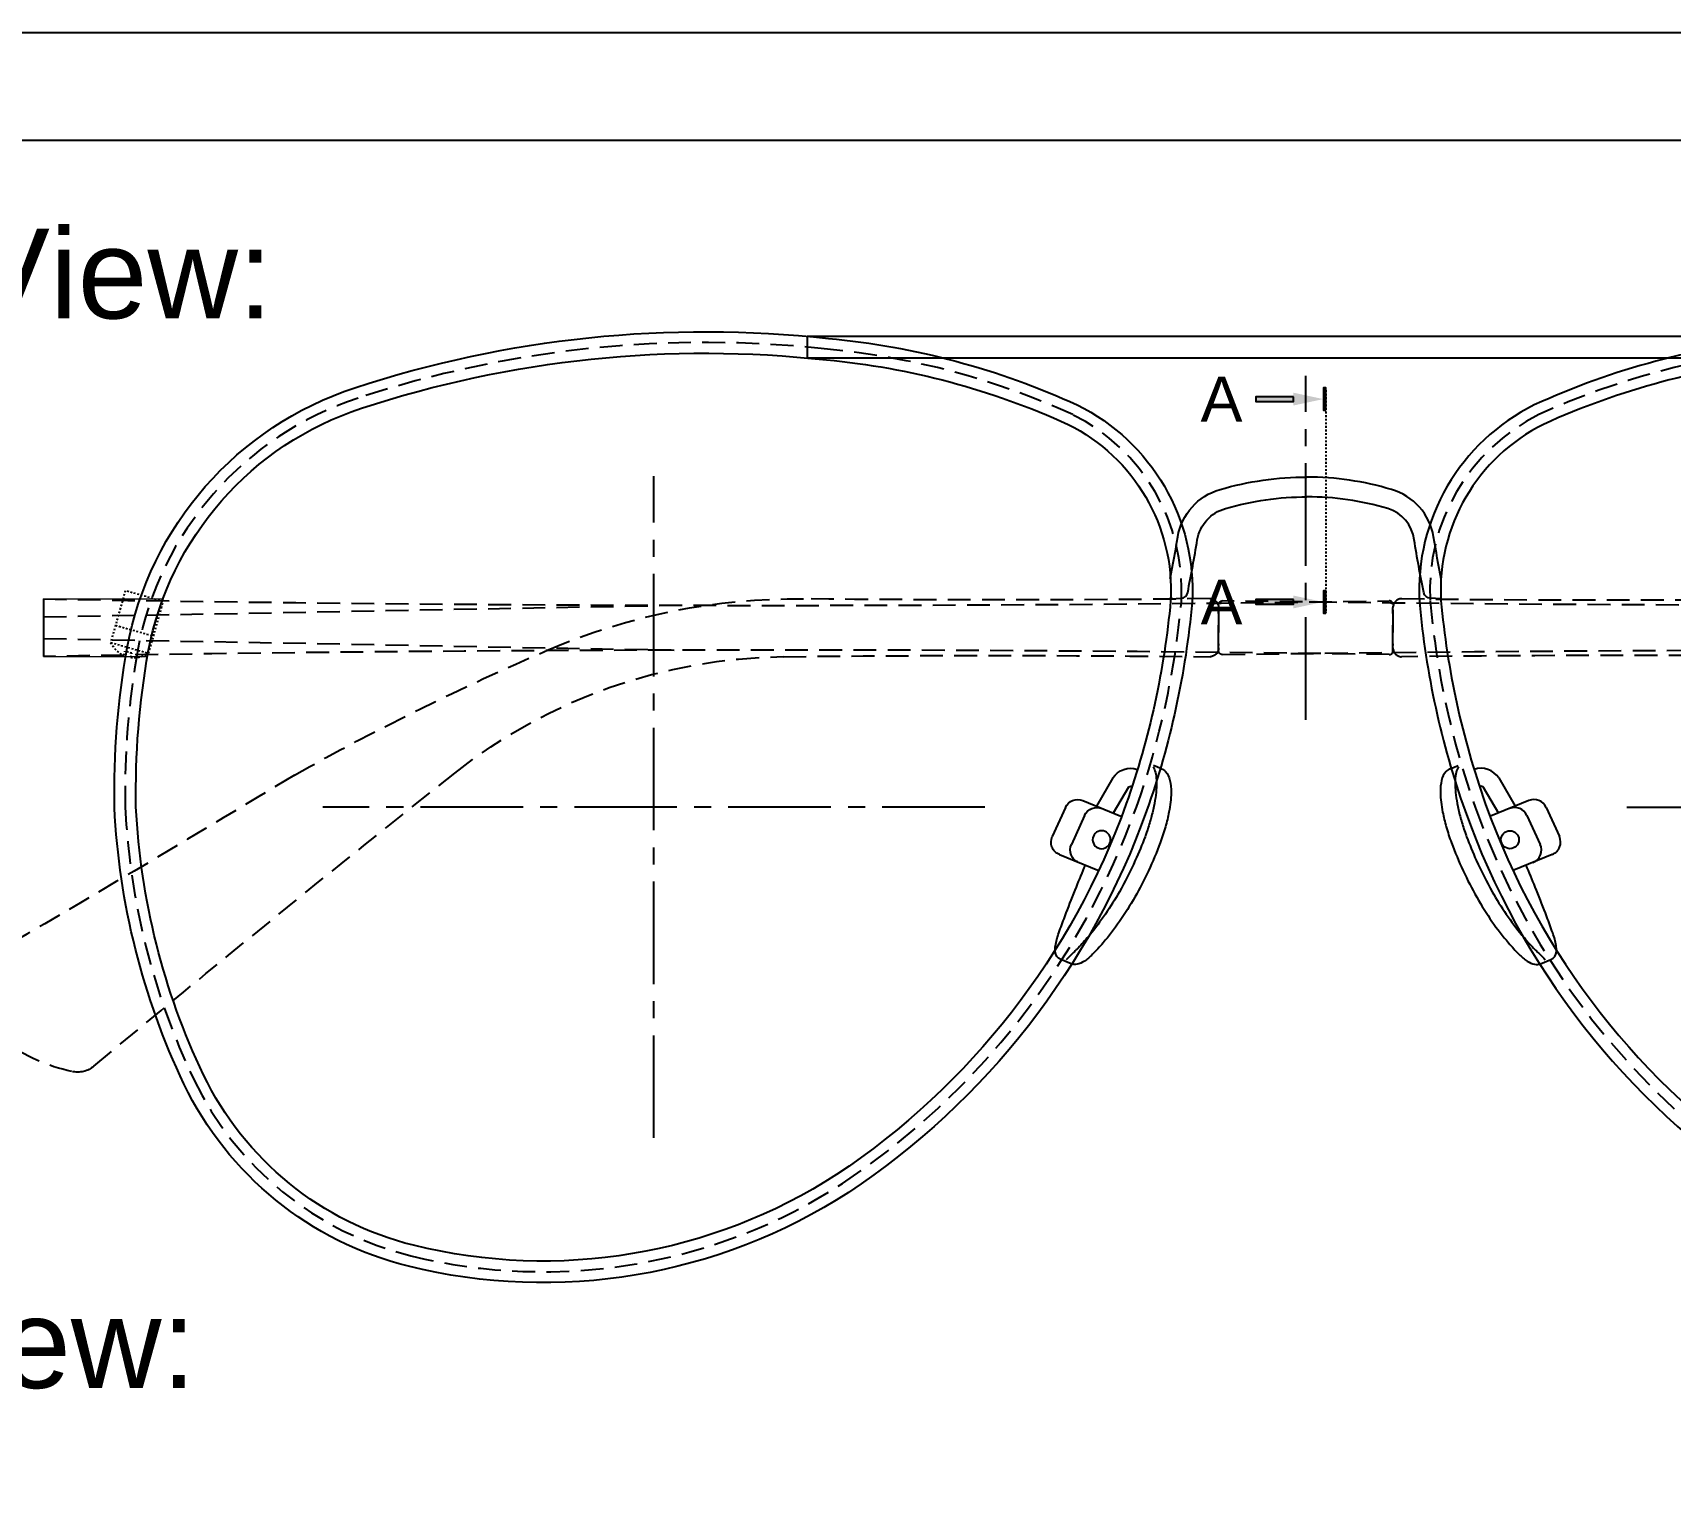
# Model space of a CAD drawing. Header units: millimetres. Extents: x 1336 to 2438, y 1230 to 1601.
# Drawn here: x 1624.2 to 1715.4, y 1520 to 1600.6 of the extents above; entities that cross this region are included whole.
import ezdxf
from ezdxf.enums import TextEntityAlignment as Align

# ---------------------------------------------------------------- set-up
doc = ezdxf.new("R2010")
doc.units = ezdxf.units.MM
for name, pattern in [('CENTER2', [28.575, 19.05, -3.175, 3.175, -3.175]), ('DASHED2', [0.375, 0.25, -0.125]), ('HIDDEN', [9.525, 6.35, -3.175]), ('HIDDEN2', [0.1875, 0.125, -0.0625]), ('PHANTOM2', [1.25, 0.625, -0.125, 0.125, -0.125, 0.125, -0.125])]:
    doc.linetypes.add(name, pattern=pattern)
for name, color, linetype in [('Center Line', 2, 'CENTER2'), ('Hidden Line', 1, 'HIDDEN2'), ('Section Line', 6, 'PHANTOM2'), ('Text', 4, 'Continuous')]:
    doc.layers.add(name, color=color, linetype=linetype)
doc.layers.add('odj', color=4, linetype='Continuous', lineweight=35)
doc.layers.add('Section', color=4, linetype='Continuous', lineweight=25)
doc.styles.get("Standard").update_dxf_attribs({"font": 'arial.ttf'})
doc.styles.add('宋体', font='SimSun.ttf')

# ---------------------------------------------------------------- blocks, each defined once
blk = doc.blocks.new('AETW3T3T23')
at = {"layer": 'Center Line', "color": 251, "linetype": 'DASHED2', "ltscale": 0.3, "true_color": 0x636466}
for p, q in [((-0.331, 3.281), (-0.331, 0.281)), ((1.869, 3.281), (-0.331, 3.281)), ((1.869, 0.281), (1.869, 3.281)), ((-0.331, 1.281), (1.869, 1.281)), ((-0.331, 0.281), (1.869, 0.281)), ((0.569, -0.205), (0.569, 0.029)), ((0.969, 0.029), (0.569, 0.029)), ((0.969, -0.205), (0.969, 0.029))]:
    blk.add_line(p, q, dxfattribs=at)
for start, end in [(221.11209, 262.12651), (277.87349, 318.88791)]:
    blk.add_arc((0.769, 1.241), 1.46, start, end, dxfattribs=at)
blk = doc.blocks.new('mn')
at = {"color": 7}
for p, q in [((6512.101, -4128.875), (6512.551, -4128.72)), ((6514.769, -4129.547), (6515.598, -4131.167)), ((6513.878, -4130.003), (6514.642, -4131.496)), ((6516.373, -4130.901), (6514.198, -4131.648)), ((6517.317, -4131.341), (6517.955, -4133)), ((6516.22, -4131.718), (6516.859, -4133.377)), ((6517.499, -4133.979), (6515.306, -4134.732)), ((6516.493, -4140.013), (6517.086, -4139.81))]:
    blk.add_line(p, q, dxfattribs=at)
blk.add_circle((6515.196, -4133.017), 0.5, dxfattribs=at)
for centre, radius, start, end in [((6513.742, -4130.13), 1.18, 29.56617, 105.1946), ((6513.742, -4130.13), 0.18, 29.56617, 109.35779), ((6515.52, -4131.987), 0.75, 21.05362, 108.96146), ((6516.617, -4131.61), 0.75, 21.05362, 108.96146), ((6516.159, -4133.646), 0.75, 288.96146, 21.05362), ((6517.255, -4133.27), 0.75, 288.96146, 21.05362), ((6516.923, -4139.337), 0.5, 288.96146, 352.03543)]:
    blk.add_arc(centre, radius, start, end, dxfattribs=at)
for points, knots in [([(6512.101, -4128.875), (6512.015, -4128.904), (6511.938, -4128.951), (6511.728, -4129.141), (6511.641, -4129.321), (6511.525, -4129.695), (6511.492, -4129.928), (6511.468, -4130.513), (6511.489, -4130.875), (6511.579, -4131.537), (6511.629, -4131.817), (6511.759, -4132.4), (6511.839, -4132.7), (6511.931, -4132.998)], [0, 0, 0, 0, 0.525689, 0.525689, 1.652907, 1.652907, 2.923389, 2.923389, 4.456515, 4.456515, 5.498466, 5.498466, 6.576224, 6.576224, 6.576224, 6.576224]), ([(6512.569, -4128.802), (6512.539, -4128.841), (6512.511, -4128.887), (6512.439, -4129.039), (6512.401, -4129.162), (6512.345, -4129.449), (6512.328, -4129.614), (6512.315, -4129.971), (6512.319, -4130.164), (6512.345, -4130.561), (6512.369, -4130.778), (6512.436, -4131.237), (6512.481, -4131.478), (6512.588, -4131.969), (6512.651, -4132.22), (6512.745, -4132.547), (6512.769, -4132.628), (6512.794, -4132.709)], [0.342327, 0.342327, 0.342327, 0.342327, 0.733059, 0.733059, 1.466118, 1.466118, 2.199177, 2.199177, 2.932236, 2.932236, 3.665693, 3.665693, 4.39915, 4.39915, 5.132608, 5.132608, 5.375972, 5.375972, 5.375972, 5.375972]), ([(6511.931, -4132.998), (6512.264, -4134.079), (6512.679, -4135.126), (6513.647, -4137.08), (6514.192, -4137.973), (6514.78, -4138.749)], [0, 0, 0, 0, 3.393519, 3.393519, 6.793295, 6.793295, 6.793295, 6.793295]), ([(6512.794, -4132.709), (6512.934, -4133.165), (6513.089, -4133.616), (6513.497, -4134.687), (6513.763, -4135.293), (6514.257, -4136.288), (6514.495, -4136.726), (6515.003, -4137.571), (6515.274, -4137.978), (6515.595, -4138.414), (6515.637, -4138.47), (6515.679, -4138.525)], [12.477352, 12.477352, 12.477352, 12.477352, 13.824357, 13.824357, 15.774274, 15.774274, 17.2906, 17.2906, 18.806925, 18.806925, 19.033217, 19.033217, 19.033217, 19.033217]), ([(6516.997, -4137.423), (6516.974, -4137.352), (6516.952, -4137.28), (6516.775, -4136.723), (6516.612, -4136.226), (6516.304, -4135.312), (6516.159, -4134.894), (6516.016, -4134.488)], [9.004309, 9.004309, 9.004309, 9.004309, 9.230601, 9.230601, 10.746927, 10.746927, 12.028994, 12.028994, 12.028994, 12.028994]), ([(6517.273, -4138.327), (6517.229, -4138.179), (6517.184, -4138.03), (6517.093, -4137.73), (6517.045, -4137.578), (6516.997, -4137.423)], [8.414025, 8.414025, 8.414025, 8.414025, 8.934537, 8.934537, 9.455744, 9.455744, 9.455744, 9.455744]), ([(6514.78, -4138.749), (6514.87, -4138.867), (6514.96, -4138.982), (6515.142, -4139.206), (6515.234, -4139.315), (6515.327, -4139.421)], [0, 0, 0, 0, 0.516499, 0.516499, 1.03397, 1.03397, 1.03397, 1.03397]), ([(6515.679, -4138.525), (6515.77, -4138.644), (6515.861, -4138.76), (6516.044, -4138.983), (6516.137, -4139.093), (6516.23, -4139.199), (6516.243, -4139.213), (6516.255, -4139.227), (6516.267, -4139.24), (6516.322, -4139.302), (6516.376, -4139.364), (6516.431, -4139.426), (6516.546, -4139.556), (6516.661, -4139.685), (6516.775, -4139.815)], [20.071782, 20.071782, 20.071782, 20.071782, 20.592988, 20.592988, 21.113501, 21.113501, 21.113501, 21.18052, 21.18052, 21.18052, 21.484011, 21.484011, 21.484011, 22.11914, 22.11914, 22.11914, 22.11914]), ([(6517.418, -4139.406), (6517.418, -4139.406), (6517.418, -4139.406), (6517.418, -4139.405), (6517.421, -4139.389), (6517.423, -4139.373), (6517.432, -4139.267), (6517.432, -4139.166), (6517.413, -4138.946), (6517.394, -4138.827), (6517.345, -4138.589), (6517.313, -4138.461), (6517.273, -4138.327)], [0.853482, 0.853482, 0.853482, 0.853482, 0.855432, 0.855432, 0.855432, 0.944962, 0.944962, 1.417442, 1.417442, 1.889923, 1.889923, 2.345183, 2.345183, 2.345183, 2.345183]), ([(6515.327, -4139.421), (6515.472, -4139.586), (6515.615, -4139.723), (6515.895, -4139.927), (6516.029, -4139.995), (6516.291, -4140.056), (6516.403, -4140.044), (6516.493, -4140.013)], [0, 0, 0, 0, 0.796315, 0.796315, 1.559532, 1.559532, 2.335249, 2.335249, 2.335249, 2.335249])]:
    blk.add_open_spline(points, degree=3, knots=knots, dxfattribs=at)
blk = doc.blocks.new('_FILLED')
at = {"color": 0, "linetype": 'ByBlock'}
blk.add_solid([(0, 0), (-1, 0.214), (-1, -0.214)], dxfattribs=at)
blk = doc.blocks.new('ER')
at = {"layer": 'Section'}
h = blk.add_hatch(color=6, dxfattribs=at)
h.dxf.hatch_style = 1
h.paths.add_polyline_path([(973.88, -602.3), (973.88, -602.77), (977.63, -602.77), (977.63, -602.3)])
h.paths.add_polyline_path([(980.63, -603.66), (980.87, -603.66), (980.87, -601.41), (980.63, -601.41)])
at = {"layer": 'Section', "color": 6}
for points in [[(980.87, -603.66), (980.87, -601.41), (980.63, -601.41), (980.63, -603.66)], [(977.63, -602.3), (973.88, -602.3), (973.88, -602.77), (977.63, -602.77)]]:
    blk.add_lwpolyline(points, close=True, dxfattribs=at)
at = {"layer": 'Section', "color": 6, "xscale": 3.002185386386005, "yscale": 3.002185386386005, "zscale": 3.002185386386005}
blk.add_blockref('_FILLED', (980.63, -602.54), dxfattribs=at)
blk = doc.blocks.new('q')
at = {"layer": 'Hidden Line', "linetype": 'HIDDEN', "ltscale": 0.2}
for p, q in [((7678.037, -2453.115), (7678.037, -2456.315)), ((7678.037, -2454.115), (7713.08, -2453.464)), ((7753.192, -2455.835), (7753.192, -2453.595)), ((7753.192, -2453.715), (7753.192, -2455.715)), ((7753.192, -2453.715), (7753.192, -2455.715)), ((7678.037, -2455.315), (7713.151, -2455.966)), ((7753.192, -2456.013), (7753.192, -2455.715))]:
    blk.add_line(p, q, dxfattribs=at)
for centre, radius, start, end in [((7718.835, -115.521), 2337.95, 269.000132, 270.837045), ((7752.992, -2453.422), 0.2, 0, 90.83705), ((7753.692, -2453.595), 0.5, 92.29925, 180), ((7765.446, -1493.156), 960.012, 269.297291, 270.648435), ((7776.707, -2488.104), 35, 66.73856, 90.64843), ((7718.665, -4776.025), 2320.066, 89.152307, 91.00338), ((7752.992, -2456.013), 0.2, 269.15231, 0), ((7753.692, -2455.835), 0.5, 180, 267.70075), ((7731.145, -2594.092), 150.366, 60.72651, 66.73856), ((7765.809, -3472.886), 1016.623, 89.344193, 90.684048), ((7777.102, -2486.327), 30, 51.59883, 89.34419), ((7133.344, -3298.513), 1066.374, 50.207463, 51.598828), ((8357.103, -1550.804), 1066.374, 238.79865, 239.792537), ((7815.158, -2470.12), 9.511, 281.57829, 306.41221), ((7816.742, -2478.056), 1.42, 230.20746, 283.20967)]:
    blk.add_arc(centre, radius, start, end, dxfattribs=at)

msp = doc.modelspace()

# ---------------------------------------------------------------- linework, layer by layer
for p, q in [((1993.655, 1594.624), (1584.4, 1594.624)), ((1722.884, 1583.706), (1667.341, 1583.706)), ((1667.341, 1583.706), (1667.341, 1582.506)), ((1667.341, 1582.506), (1722.884, 1582.506)), ((1624.812, 1569.072), (1624.812, 1565.872))]:
    msp.add_line(p, q)
at = {"lineweight": 13}
for p, q in [((1624.812, 1569.072), (1631.51, 1569.072)), ((1624.812, 1565.872), (1630.606, 1565.872))]:
    msp.add_line(p, q, dxfattribs=at)
msp.add_lwpolyline([(1997.693, 1303.624), (1997.693, 1600.624), (1577.693, 1600.624), (1577.693, 1303.624)], close=True)
at = {"color": 7, "ltscale": 1000}
for points in [[(1686.244, 1557.272, -0.161873), (1669.638, 1536.001, -0.207037), (1645.129, 1531.892, -0.223645), (1632.629, 1542.047, -0.099398), (1628.757, 1557.453, -0.048428), (1629.46, 1566.356, -0.273636), (1642.138, 1580.839, -0.107264), (1668.53, 1583.589, -0.084366), (1682.386, 1579.884, -0.300431), (1688.781, 1568.9, -0.062877)], [(1703.981, 1557.272, 0.161873), (1720.587, 1536.001, 0.207037), (1745.096, 1531.892, 0.223645), (1757.596, 1542.047, 0.099398), (1761.468, 1557.453, 0.048428), (1760.765, 1566.356, 0.273636), (1748.086, 1580.839, 0.107264), (1721.695, 1583.589, 0.084366), (1707.839, 1579.884, 0.300431), (1701.444, 1568.9, 0.062877)], [(1685.113, 1557.673, -0.16182), (1668.979, 1537.004, -0.206972), (1645.417, 1533.057, -0.223609), (1633.711, 1542.565, -0.099266), (1629.956, 1557.492, -0.048296), (1630.64, 1566.141, -0.273552), (1642.513, 1579.699, -0.107306), (1668.408, 1582.395, -0.084315), (1681.869, 1578.801, -0.299454), (1687.584, 1568.987, -0.062764)], [(1705.112, 1557.673, 0.16182), (1721.245, 1537.004, 0.206972), (1744.808, 1533.057, 0.223609), (1756.513, 1542.565, 0.099266), (1760.269, 1557.492, 0.048296), (1759.585, 1566.141, 0.273552), (1747.712, 1579.699, 0.107306), (1721.817, 1582.395, 0.084315), (1708.356, 1578.801, 0.299454), (1702.641, 1568.987, 0.062764)]]:
    msp.add_lwpolyline(points, format="xyb", close=True, dxfattribs=at)
for points in [[(1687.564, 1570.205, 0.006956), (1687.984, 1572.538, -0.289957), (1690.335, 1575.172, -0.071317), (1695.175, 1575.863)], [(1702.658, 1570.171, -0.007056), (1702.232, 1572.538, 0.289957), (1699.881, 1575.172, 0.073321), (1695.175, 1575.863)], [(1687.616, 1569.084), (1688.165, 1569.116, 0.341085), (1688.534, 1569.436, 0.008608), (1689.07, 1572.359, -0.289957), (1690.637, 1574.115, -0.071425), (1695.176, 1574.764, -0.069694)], [(1702.619, 1569.083), (1702.051, 1569.116, -0.341085), (1701.682, 1569.436, -0.008608), (1701.146, 1572.359, 0.298239), (1699.679, 1574.115, 0.071969), (1695.176, 1574.764, 0.069694)], [(1687.598, 1569.184, -0.001711), (1687.616, 1569.084)], [(1702.628, 1569.132, 0.000838), (1702.619, 1569.083)]]:
    msp.add_lwpolyline(points, format="xyb")
at = {"layer": 'Center Line', "ltscale": 0.3}
for p, q in [((1695.112, 1562.347), (1695.112, 1581.513)), ((1658.799, 1539.038), (1658.799, 1575.907)), ((1677.234, 1557.472), (1640.365, 1557.472)), ((1712.991, 1557.472), (1749.86, 1557.472))]:
    msp.add_line(p, q, dxfattribs=at)
at = {"layer": 'Hidden Line', "linetype": 'HIDDEN', "ltscale": 0.2}
for points in [[(1685.678, 1557.472, -0.161847), (1669.308, 1536.502, -0.207005), (1645.273, 1532.474, -0.223627), (1633.17, 1542.306, -0.099333), (1629.356, 1557.472, -0.048363), (1630.05, 1566.248, -0.273595), (1642.326, 1580.269, -0.107285), (1668.469, 1582.992, -0.084341), (1682.128, 1579.343, -0.299965), (1688.183, 1568.944, -0.062822)], [(1704.546, 1557.472, 0.161847), (1720.916, 1536.502, 0.207005), (1744.952, 1532.474, 0.223627), (1757.055, 1542.306, 0.099333), (1760.868, 1557.472, 0.048363), (1760.175, 1566.248, 0.273595), (1747.899, 1580.269, 0.107285), (1721.756, 1582.992, 0.084341), (1708.097, 1579.343, 0.299965), (1702.042, 1568.944, 0.062822)]]:
    msp.add_lwpolyline(points, format="xyb", close=True, dxfattribs=at)
at = {"layer": 'Section Line'}
msp.add_line((1696.222, 1580.712), (1696.222, 1568.282), dxfattribs=at).dxf.unprotected_set("ltscale", 0)

# ---------------------------------------------------------------- block references
at = {"linetype": 'Continuous', "xscale": 0.5559712353769681, "yscale": 0.5559712353769681, "zscale": 0.5559712353769681}
for p in [(1150.888, 1915.205), (1150.888, 1903.901)]:
    msp.add_blockref('ER', p, dxfattribs=at)
at = {"color": 3, "xscale": -1}
msp.add_blockref('q', (9443.45, 4022.187), dxfattribs=at)
at = {"color": 3}
msp.add_blockref('q', (-6053.225, 4022.187), dxfattribs=at)
for name, p, rotation in [('AETW3T3T23', (1628.785, 1566.286), 344.1810626679815), ('AETW3T3T23', (1628.785, 1566.286), 344.1810626679815), ('mn', (-5036.993, 5304.675), 3.317898478926697)]:
    msp.add_blockref(name, p, dxfattribs=dict(rotation=rotation))
at = {"xscale": -1, "rotation": 356.6821015210733}
msp.add_blockref('mn', (8427.218, 5304.675), dxfattribs=at)

# ---------------------------------------------------------------- texts
at = {"layer": 'odj'}
for p in [(1690.419, 1580.208, 0), (1690.419, 1568.904, 0)]:
    msp.add_text('A', height=2.5, dxfattribs=at).set_placement(p, align=Align.MIDDLE_CENTER)
at = {"layer": 'Text', "linetype": 'ByBlock', "lineweight": 9, "char_height": 5, "width": 51.56487, "attachment_point": 5, "style": '宋体'}
for s, insert in [('\\pxql;{\\fArial|b0|i0|c0|p34;Front View:}', (1628.041, 1587.169)), ('\\pxql;{\\fArial|b0|i0|c0|p34;Top View:}', (1628.041, 1526.85))]:
    msp.add_mtext(s, dxfattribs=dict(at, insert=insert))

doc.saveas('drawing.dxf')
